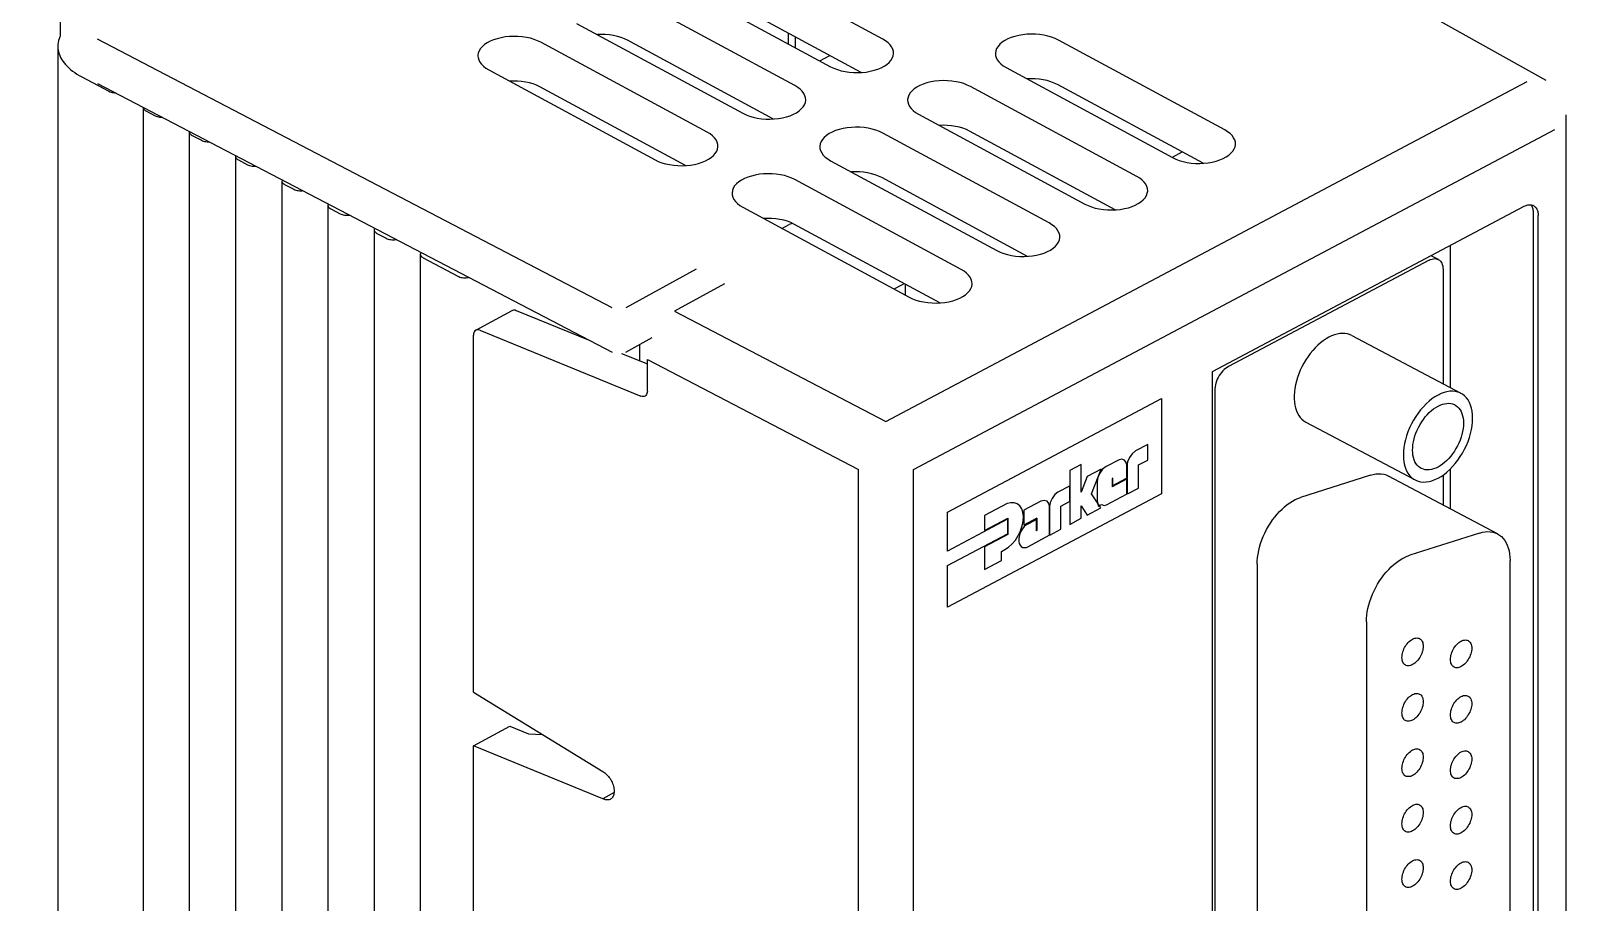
# Model space of a CAD drawing. Extents: x 0 to 31.6, y 0 to 20.4.
# Drawn here: x 26.889 to 31.588, y 11.074 to 13.741 of the extents above; entities that cross this region are included whole.
import ezdxf

# ---------------------------------------------------------------- set-up
doc = ezdxf.new("R2010")
doc.units = 0
doc.layers.get('0').update_dxf_attribs({"color": 1, "linetype": 'CONTINUOUS'})

msp = doc.modelspace()

# ---------------------------------------------------------------- linework, layer by layer
at = {"color": 7, "linetype": 'CONTINUOUS'}
for p, q in [((31.5271, 13.5885), (25.9299, 16.7196)), ((29.4965, 13.7153), (28.9874, 13.9905)), ((28.8279, 13.9059), (29.337, 13.6308)), ((26.9787, 13.8605), (26.9787, 13.7248)), ((29.2278, 13.573), (28.7187, 13.8481)), ((29.4306, 13.6132), (28.9844, 13.8543)), ((28.5592, 13.7635), (29.0683, 13.4884)), ((29.2072, 13.7338), (29.2072, 13.7009)), ((26.972, 13.6992), (26.9718, 13.6934)), ((26.9718, 13.6934), (26.9718, 5.0094)), ((28.6682, 12.8931), (27.0935, 13.7151)), ((28.9591, 13.4306), (28.45, 13.7057)), ((29.1618, 13.4708), (28.7157, 13.7119)), ((29.2285, 13.7224), (29.2285, 13.6895)), ((30.543, 13.4374), (30.0339, 13.7125)), ((29.3038, 13.6487), (29.3346, 13.665)), ((27.045, 13.5997), (27.1283, 13.5556)), ((28.2905, 13.6211), (28.7996, 13.346)), ((29.5062, 12.5449), (31.4692, 13.5852)), ((29.8744, 13.628), (30.3834, 13.3529)), ((27.0935, 13.5795), (28.6682, 12.7574)), ((28.8931, 13.3284), (28.447, 13.5695)), ((30.2743, 13.295), (29.7652, 13.5702)), ((30.477, 13.3352), (30.0309, 13.5763)), ((27.2327, 13.5069), (27.2327, 4.8228)), ((27.2415, 13.4956), (27.2698, 13.4806)), ((29.6057, 13.4856), (30.1147, 13.2105)), ((31.5885, 4.7319), (31.5885, 13.4838)), ((27.3741, 13.4319), (27.3741, 4.7479)), ((27.3829, 13.4207), (27.4112, 13.4057)), ((30.0056, 13.1527), (29.4965, 13.4278)), ((29.5903, 12.3986), (31.5533, 13.4389)), ((30.2083, 13.1929), (29.7622, 13.4339)), ((27.5158, 13.359), (27.5155, 13.357)), ((27.5155, 13.357), (27.5155, 4.673)), ((30.3828, 13.3541), (30.4128, 13.37)), ((27.5243, 13.3457), (27.5526, 13.3307)), ((29.337, 13.3432), (29.846, 13.0681)), ((27.657, 13.282), (27.657, 4.598)), ((27.6658, 13.2708), (27.694, 13.2558)), ((29.7369, 13.0103), (29.2278, 13.2854)), ((29.9396, 13.0505), (29.4935, 13.2916)), ((27.7984, 13.2071), (27.7984, 4.5231)), ((31.4858, 13.2068), (31.488, 13.2057)), ((27.8072, 13.1958), (27.8355, 13.1809)), ((29.0683, 13.2008), (29.5773, 12.9257)), ((30.5054, 12.6977), (31.46, 13.2036)), ((31.4882, 8.3929), (31.4882, 13.1827)), ((31.5024, 8.3854), (31.5024, 13.1752)), ((27.9398, 13.1321), (27.9398, 4.4481)), ((27.9486, 13.1209), (27.9769, 13.1059)), ((29.1879, 13.1362), (29.2101, 13.1479)), ((29.2131, 13.1493), (29.2101, 13.1479)), ((29.6709, 12.9081), (29.2248, 13.1492)), ((31.2337, 12.6486), (31.2337, 13.0837)), ((28.0812, 13.0572), (28.0812, 4.3732)), ((28.09, 13.046), (28.1961, 12.9898)), ((31.1688, 13.0388), (30.5549, 12.7135)), ((31.1969, 13.041), (31.175, 13.0526)), ((31.1771, 13.0514), (31.1771, 13.0537)), ((28.9259, 13.0115), (28.7106, 12.8933)), ((31.2112, 13.0104), (31.2112, 12.6605)), ((29.0123, 12.9665), (28.8594, 12.8826)), ((29.531, 12.9508), (29.5566, 12.9643)), ((29.5653, 12.9651), (29.5653, 12.9322)), ((28.2509, 12.8243), (28.3621, 12.8853)), ((28.3746, 12.8853), (28.5983, 12.7939)), ((28.8594, 12.8826), (29.5062, 12.5449)), ((28.2438, 11.7167), (28.2438, 12.8091)), ((28.2635, 12.8243), (28.7564, 12.6229)), ((28.7106, 12.7576), (28.7913, 12.8019)), ((30.932, 12.8084), (31.2661, 12.6314)), ((28.6974, 12.7534), (28.7761, 12.7213)), ((28.7521, 12.7804), (28.7521, 12.7311)), ((28.7761, 12.7351), (29.4221, 12.3978)), ((28.7761, 12.6382), (28.7761, 12.7351)), ((30.5054, 7.8062), (30.5054, 12.6977)), ((29.6945, 12.2681), (30.3498, 12.6153)), ((30.3498, 12.6153), (30.3498, 12.3241)), ((30.5124, 12.6402), (30.5124, 9.2002)), ((30.7916, 12.5433), (31.1256, 12.3663)), ((30.2705, 12.4552), (30.26, 12.4465)), ((30.3075, 12.4748), (30.2705, 12.4552)), ((30.3075, 12.4271), (30.3075, 12.4748)), ((30.104, 12.4138), (30.0686, 12.3951)), ((30.104, 12.3292), (30.104, 12.4138)), ((30.18, 12.4072), (30.1693, 12.3988)), ((30.2198, 12.4283), (30.18, 12.4072)), ((30.2282, 12.4295), (30.2198, 12.4283)), ((30.236, 12.4264), (30.2282, 12.4295)), ((30.2417, 12.4194), (30.236, 12.4264)), ((30.243, 12.4149), (30.2417, 12.4194)), ((30.243, 12.4149), (30.243, 12.3715)), ((30.246, 12.4217), (30.2456, 12.4188)), ((30.2456, 12.3238), (30.2456, 12.4188)), ((30.2517, 12.4347), (30.246, 12.4217)), ((30.26, 12.4465), (30.2517, 12.4347)), ((30.2792, 12.412), (30.3075, 12.4271)), ((30.2792, 12.3416), (30.2792, 12.412)), ((29.4221, 9.8706), (29.4221, 12.3978)), ((29.5903, 6.7853), (29.5903, 12.3986)), ((30.0686, 12.3951), (30.0686, 12.2301)), ((30.1223, 12.3766), (30.104, 12.3292)), ((30.1646, 12.399), (30.1223, 12.3766)), ((30.135, 12.3237), (30.1646, 12.399)), ((30.1549, 12.3734), (30.153, 12.361)), ((30.153, 12.361), (30.153, 12.3045)), ((30.1614, 12.3873), (30.1549, 12.3734)), ((30.1693, 12.3988), (30.1614, 12.3873)), ((30.2006, 12.372), (30.1984, 12.3708)), ((30.1984, 12.3708), (30.1984, 12.3452)), ((30.243, 12.3688), (30.1984, 12.3452)), ((30.2006, 12.349), (30.2006, 12.372)), ((30.2006, 12.349), (30.243, 12.3715)), ((30.243, 12.3688), (30.243, 12.3225)), ((30.9889, 12.3808), (30.7753, 12.3128)), ((31.3782, 12.2011), (31.0441, 12.3781)), ((31.2112, 12.3812), (31.2112, 12.2896)), ((31.2337, 12.2777), (31.2337, 12.4001)), ((30.3498, 12.3241), (29.6945, 11.9769)), ((30.0229, 12.3213), (30.015, 12.3098)), ((30.0321, 12.3288), (30.0229, 12.3213)), ((30.0678, 12.3477), (30.0321, 12.3288)), ((30.0678, 12.3477), (30.0678, 12.3)), ((30.1644, 12.2808), (30.135, 12.3237)), ((30.1816, 12.2899), (30.243, 12.3225)), ((30.2456, 12.3238), (30.2792, 12.3416)), ((29.6945, 12.1486), (29.6945, 12.2681)), ((29.8772, 12.2937), (29.808, 12.257)), ((29.9801, 12.3013), (29.9279, 12.2736)), ((29.9279, 12.2736), (29.9279, 12.2275)), ((29.991, 12.3034), (29.9801, 12.3013)), ((29.9993, 12.301), (29.991, 12.3034)), ((30.005, 12.2945), (29.9993, 12.301)), ((30.006, 12.2892), (30.005, 12.2945)), ((30.006, 12.2892), (30.006, 12.1968)), ((30.0089, 12.2971), (30.0075, 12.2887)), ((30.0075, 12.1976), (30.0075, 12.2887)), ((30.015, 12.3098), (30.0089, 12.2971)), ((30.0416, 12.2862), (30.0678, 12.3)), ((30.0416, 12.2157), (30.0416, 12.2862)), ((30.104, 12.2488), (30.104, 12.2869)), ((30.104, 12.2869), (30.1221, 12.2584)), ((30.1221, 12.2584), (30.1644, 12.2808)), ((30.153, 12.3045), (30.1553, 12.2855)), ((30.1553, 12.2855), (30.1659, 12.2911)), ((30.1659, 12.2911), (30.1746, 12.2879)), ((30.1746, 12.2879), (30.1816, 12.2899)), ((29.8782, 12.2459), (29.6945, 12.1486)), ((29.808, 12.257), (29.808, 12.2114)), ((29.808, 12.2114), (29.8797, 12.2494)), ((29.8782, 12.2459), (29.8782, 12.2014)), ((29.8797, 12.2494), (29.8797, 12.1998)), ((29.9682, 12.2489), (29.9279, 12.2275)), ((29.935, 12.2288), (29.9666, 12.2455)), ((29.9666, 12.2108), (29.9666, 12.2455)), ((29.9682, 12.2489), (29.9682, 12.2116)), ((30.0686, 12.2301), (30.104, 12.2488)), ((29.6945, 12.1041), (29.8782, 12.2014)), ((29.8797, 12.1998), (29.808, 12.1619)), ((29.9422, 12.163), (30.006, 12.1968)), ((29.9682, 12.2116), (29.9666, 12.2108)), ((30.0075, 12.1976), (30.0416, 12.2157)), ((31.3229, 12.2038), (31.1094, 12.1358)), ((29.808, 12.1619), (29.808, 12.0919)), ((29.8599, 12.1475), (29.87, 12.1529)), ((29.8599, 12.1194), (29.8599, 12.1475)), ((29.6945, 11.9769), (29.6945, 12.1041)), ((29.808, 12.0919), (29.8599, 12.1194)), ((30.6425, 12.1088), (30.6425, 9.8694)), ((31.4164, 9.9706), (31.4164, 12.1197)), ((30.9766, 11.9318), (30.9766, 9.6924)), ((28.2438, 11.7167), (28.6393, 11.4735)), ((28.2438, 11.5522), (28.3549, 11.6132)), ((28.3549, 11.6132), (28.4125, 11.5897)), ((28.4125, 11.5897), (28.4549, 11.5869)), ((28.2438, 10.4736), (28.2438, 11.5522)), ((28.6393, 11.3906), (28.2438, 11.5522)), ((28.6743, 11.4098), (28.6393, 11.3906))]:
    msp.add_line(p, q, dxfattribs=at)
for points in [[(26.9787, 13.7243), (26.9777, 13.7221), (26.9756, 13.7164)], [(28.45, 13.7057), (28.44, 13.7105), (28.4293, 13.7145), (28.418, 13.7179), (28.4057, 13.7205), (28.3929, 13.7224), (28.3799, 13.7235), (28.367, 13.7238), (28.3539, 13.7232), (28.3412, 13.7219), (28.3287, 13.7197), (28.3166, 13.7167), (28.3053, 13.7131), (28.2952, 13.7089), (28.286, 13.704), (28.278, 13.6986), (28.2711, 13.6926), (28.2654, 13.6862), (28.2612, 13.6795), (28.2586, 13.6727), (28.2575, 13.6658), (28.2574, 13.6635)], [(28.7157, 13.7119), (28.706, 13.7165), (28.6955, 13.7205), (28.6845, 13.7237), (28.6726, 13.7263), (28.66, 13.7282), (28.6474, 13.7292), (28.6347, 13.7295), (28.623, 13.729)], [(30.0339, 13.7125), (30.0239, 13.7173), (30.0132, 13.7214), (30.0018, 13.7247), (29.9896, 13.7273), (29.9767, 13.7293), (29.9638, 13.7304), (29.9508, 13.7306), (29.9378, 13.7301), (29.9251, 13.7288), (29.9126, 13.7266), (29.9005, 13.7236), (29.8892, 13.72), (29.8791, 13.7157), (29.8699, 13.7109), (29.8618, 13.7055), (29.855, 13.6995), (29.8493, 13.693), (29.8451, 13.6864), (29.8425, 13.6796), (29.8414, 13.6726), (29.8413, 13.6704)], [(26.9718, 13.6934), (26.972, 13.6876), (26.9728, 13.6819), (26.9739, 13.6761), (26.9756, 13.6704), (26.9777, 13.6647), (26.9803, 13.6591), (26.9834, 13.6536), (26.9869, 13.6481), (26.9908, 13.6427), (26.9952, 13.6374), (27.0001, 13.6322), (27.0053, 13.6272), (27.0109, 13.6222), (27.017, 13.6174), (27.0235, 13.6128), (27.0303, 13.6083), (27.0375, 13.6039), (27.045, 13.5997)], [(26.9756, 13.7164), (26.9739, 13.7107), (26.9728, 13.705), (26.972, 13.6992)], [(29.5295, 13.6716), (29.5291, 13.6777), (29.5272, 13.6846), (29.5237, 13.6915), (29.5189, 13.6981), (29.5128, 13.7042), (29.5053, 13.7099), (29.4965, 13.7153)], [(28.2574, 13.6635), (28.2578, 13.6588), (28.2598, 13.6519), (28.2632, 13.645), (28.268, 13.6384), (28.2741, 13.6323), (28.2816, 13.6265), (28.2905, 13.6211)], [(29.337, 13.6308), (29.347, 13.626), (29.3576, 13.622), (29.369, 13.6186), (29.3812, 13.616), (29.3941, 13.6141), (29.407, 13.613), (29.42, 13.6127), (29.433, 13.6133), (29.4457, 13.6146), (29.4582, 13.6168), (29.4704, 13.6198), (29.4816, 13.6234), (29.4917, 13.6276), (29.501, 13.6325), (29.509, 13.6379), (29.5158, 13.6439), (29.5215, 13.6503), (29.5257, 13.657), (29.5283, 13.6638), (29.5295, 13.6707), (29.5295, 13.6716)], [(29.8413, 13.6704), (29.8417, 13.6657), (29.8437, 13.6587), (29.8471, 13.6518), (29.8519, 13.6453), (29.858, 13.6392), (29.8655, 13.6334), (29.8744, 13.628)], [(28.447, 13.5695), (28.4373, 13.5741), (28.4268, 13.5781), (28.4158, 13.5813), (28.4039, 13.5839), (28.3913, 13.5858), (28.3787, 13.5869), (28.366, 13.5871), (28.3543, 13.5866)], [(29.7652, 13.5702), (29.7552, 13.5749), (29.7445, 13.579), (29.7331, 13.5823), (29.7209, 13.585), (29.708, 13.5869), (29.6951, 13.588), (29.6821, 13.5882), (29.6691, 13.5877), (29.6564, 13.5864), (29.6439, 13.5842), (29.6318, 13.5812), (29.6205, 13.5776), (29.6104, 13.5734), (29.6012, 13.5685), (29.5931, 13.5631), (29.5863, 13.5571), (29.5806, 13.5506), (29.5764, 13.544), (29.5738, 13.5372), (29.5727, 13.5302), (29.5726, 13.528)], [(30.0309, 13.5763), (30.0211, 13.581), (30.0107, 13.585), (29.9997, 13.5882), (29.9878, 13.5908), (29.9752, 13.5926), (29.9625, 13.5937), (29.9499, 13.594), (29.9382, 13.5935)], [(27.1283, 13.5556), (27.1314, 13.5542), (27.1347, 13.553), (27.1381, 13.5521), (27.1418, 13.5515), (27.1457, 13.5511), (27.1481, 13.551)], [(29.2608, 13.5292), (29.2604, 13.5353), (29.2585, 13.5422), (29.255, 13.5491), (29.2502, 13.5557), (29.2441, 13.5618), (29.2366, 13.5676), (29.2278, 13.573)], [(27.2327, 13.5069), (27.233, 13.5048), (27.2337, 13.5027), (27.235, 13.5008), (27.2367, 13.499), (27.2388, 13.4972), (27.2415, 13.4956)], [(29.0683, 13.4884), (29.0783, 13.4836), (29.0889, 13.4796), (29.1003, 13.4763), (29.1125, 13.4736), (29.1254, 13.4717), (29.1383, 13.4706), (29.1513, 13.4703), (29.1643, 13.4709), (29.177, 13.4722), (29.1895, 13.4744), (29.2017, 13.4774), (29.2129, 13.481), (29.223, 13.4852), (29.2323, 13.4901), (29.2403, 13.4955), (29.2471, 13.5015), (29.2528, 13.5079), (29.257, 13.5146), (29.2596, 13.5214), (29.2608, 13.5284), (29.2608, 13.5292)], [(29.5726, 13.528), (29.573, 13.5233), (29.575, 13.5163), (29.5784, 13.5094), (29.5832, 13.5029), (29.5893, 13.4968), (29.5968, 13.491), (29.6057, 13.4856)], [(27.2698, 13.4806), (27.2728, 13.4792), (27.2761, 13.4781), (27.2795, 13.4772), (27.2832, 13.4765), (27.2871, 13.4761), (27.291, 13.476), (27.2917, 13.476)], [(29.4965, 13.4278), (29.4865, 13.4325), (29.4758, 13.4366), (29.4644, 13.4399), (29.4522, 13.4426), (29.4393, 13.4445), (29.4264, 13.4456), (29.4134, 13.4459), (29.4004, 13.4453), (29.3877, 13.444), (29.3752, 13.4418), (29.3631, 13.4388), (29.3518, 13.4352), (29.3417, 13.431), (29.3325, 13.4261), (29.3244, 13.4207), (29.3176, 13.4147), (29.3119, 13.4082), (29.3077, 13.4016), (29.3051, 13.3948), (29.304, 13.3878), (29.3039, 13.3856)], [(29.7622, 13.4339), (29.7524, 13.4386), (29.742, 13.4426), (29.731, 13.4458), (29.7191, 13.4484), (29.7065, 13.4503), (29.6938, 13.4513), (29.6812, 13.4516), (29.6695, 13.4511)], [(27.3741, 13.4319), (27.3744, 13.4299), (27.3752, 13.4278), (27.3764, 13.4258), (27.3781, 13.424), (27.3803, 13.4223), (27.3829, 13.4207)], [(27.4112, 13.4057), (27.4143, 13.4043), (27.4175, 13.4031), (27.4209, 13.4022), (27.4246, 13.4016), (27.4285, 13.4012), (27.4324, 13.401), (27.4351, 13.4011)], [(28.9921, 13.3868), (28.9917, 13.3929), (28.9898, 13.3998), (28.9863, 13.4068), (28.9815, 13.4133), (28.9754, 13.4194), (28.9679, 13.4252), (28.9591, 13.4306)], [(30.576, 13.3937), (30.5756, 13.3998), (30.5736, 13.4067), (30.5702, 13.4136), (30.5654, 13.4202), (30.5593, 13.4263), (30.5518, 13.432), (30.543, 13.4374)], [(27.5155, 13.357), (27.5158, 13.3549), (27.5166, 13.3529), (27.5178, 13.3509), (27.5195, 13.3491), (27.5217, 13.3474), (27.5243, 13.3457)], [(28.7996, 13.346), (28.8096, 13.3413), (28.8202, 13.3372), (28.8316, 13.3339), (28.8438, 13.3312), (28.8567, 13.3293), (28.8696, 13.3282), (28.8826, 13.3279), (28.8956, 13.3285), (28.9083, 13.3298), (28.9208, 13.332), (28.933, 13.335), (28.9442, 13.3386), (28.9543, 13.3428), (28.9636, 13.3477), (28.9716, 13.3531), (28.9784, 13.3591), (28.9841, 13.3656), (28.9883, 13.3722), (28.9909, 13.379), (28.9921, 13.386), (28.9921, 13.3868)], [(29.3039, 13.3856), (29.3043, 13.3809), (29.3063, 13.374), (29.3097, 13.367), (29.3145, 13.3605), (29.3206, 13.3544), (29.3281, 13.3486), (29.337, 13.3432)], [(30.3834, 13.3529), (30.3935, 13.3481), (30.4041, 13.3441), (30.4155, 13.3407), (30.4277, 13.3381), (30.4406, 13.3362), (30.4535, 13.3351), (30.4665, 13.3348), (30.4795, 13.3354), (30.4922, 13.3367), (30.5047, 13.3389), (30.5169, 13.3418), (30.5281, 13.3455), (30.5382, 13.3497), (30.5474, 13.3546), (30.5555, 13.36), (30.5623, 13.3659), (30.568, 13.3724), (30.5722, 13.3791), (30.5748, 13.3859), (30.576, 13.3928), (30.576, 13.3937)], [(27.5526, 13.3307), (27.5557, 13.3293), (27.5589, 13.3282), (27.5624, 13.3273), (27.5661, 13.3266), (27.5699, 13.3262), (27.5738, 13.3261), (27.5777, 13.3262), (27.5785, 13.3263)], [(29.2278, 13.2854), (29.2178, 13.2902), (29.2071, 13.2942), (29.1957, 13.2975), (29.1835, 13.3002), (29.1706, 13.3021), (29.1577, 13.3032), (29.1447, 13.3035), (29.1317, 13.3029), (29.119, 13.3016), (29.1065, 13.2994), (29.0944, 13.2964), (29.0831, 13.2928), (29.073, 13.2886), (29.0638, 13.2837), (29.0557, 13.2783), (29.0489, 13.2723), (29.0432, 13.2659), (29.039, 13.2592), (29.0364, 13.2524), (29.0353, 13.2454), (29.0352, 13.2432)], [(29.4935, 13.2916), (29.4837, 13.2962), (29.4733, 13.3002), (29.4623, 13.3034), (29.4503, 13.306), (29.4378, 13.3079), (29.4251, 13.3089), (29.4125, 13.3092), (29.4008, 13.3087)], [(27.657, 13.282), (27.6572, 13.28), (27.658, 13.2779), (27.6592, 13.276), (27.6609, 13.2741), (27.6631, 13.2724), (27.6658, 13.2708)], [(27.694, 13.2558), (27.6971, 13.2544), (27.7003, 13.2533), (27.7038, 13.2524), (27.7075, 13.2517), (27.7114, 13.2513), (27.7152, 13.2511), (27.7191, 13.2513), (27.7217, 13.2516)], [(30.3073, 13.2513), (30.3069, 13.2574), (30.3049, 13.2643), (30.3015, 13.2712), (30.2967, 13.2778), (30.2906, 13.2839), (30.2831, 13.2896), (30.2743, 13.295)], [(27.7993, 13.211), (27.7987, 13.2091), (27.7984, 13.2071)], [(27.7984, 13.2071), (27.7987, 13.205), (27.7994, 13.203), (27.8007, 13.201), (27.8024, 13.1992), (27.8045, 13.1975), (27.8072, 13.1958)], [(29.0352, 13.2432), (29.0356, 13.2385), (29.0376, 13.2316), (29.041, 13.2247), (29.0458, 13.2181), (29.0519, 13.212), (29.0594, 13.2062), (29.0683, 13.2008)], [(30.1147, 13.2105), (30.1248, 13.2057), (30.1354, 13.2017), (30.1468, 13.1983), (30.159, 13.1957), (30.1719, 13.1938), (30.1848, 13.1927), (30.1978, 13.1924), (30.2108, 13.193), (30.2235, 13.1943), (30.236, 13.1965), (30.2482, 13.1994), (30.2594, 13.2031), (30.2695, 13.2073), (30.2787, 13.2122), (30.2868, 13.2176), (30.2936, 13.2235), (30.2993, 13.23), (30.3035, 13.2367), (30.3061, 13.2435), (30.3073, 13.2504), (30.3073, 13.2513)], [(31.46, 13.2036), (31.4627, 13.205), (31.4655, 13.2061), (31.4682, 13.207), (31.4709, 13.2077), (31.4736, 13.2081), (31.4762, 13.2083), (31.4787, 13.2083), (31.4812, 13.208), (31.4835, 13.2075), (31.4858, 13.2068)], [(31.4882, 13.1827), (31.4881, 13.186), (31.4879, 13.1892), (31.4874, 13.1922), (31.4868, 13.1951), (31.486, 13.1979), (31.485, 13.2005), (31.4839, 13.2029), (31.4825, 13.2051), (31.4811, 13.2072), (31.4803, 13.2081)], [(27.8355, 13.1809), (27.8385, 13.1795), (27.8418, 13.1783), (27.8452, 13.1774), (27.8489, 13.1768), (27.8528, 13.1763), (27.8567, 13.1762), (27.8606, 13.1763), (27.8644, 13.1768), (27.8648, 13.1768)], [(29.2046, 13.1578), (29.1936, 13.161), (29.1816, 13.1636), (29.1691, 13.1655), (29.1564, 13.1665), (29.1438, 13.1668), (29.1321, 13.1663)], [(31.488, 13.2057), (31.49, 13.2046), (31.4918, 13.2032), (31.4936, 13.2015), (31.4952, 13.1997), (31.4967, 13.1976), (31.498, 13.1954), (31.4991, 13.193), (31.5001, 13.1904), (31.5009, 13.1876), (31.5016, 13.1847), (31.502, 13.1817), (31.5023, 13.1785), (31.5024, 13.1752)], [(27.9413, 13.1369), (27.9408, 13.1363), (27.9401, 13.1342), (27.9398, 13.1321)], [(27.9398, 13.1321), (27.9401, 13.1301), (27.9408, 13.128), (27.9421, 13.1261), (27.9438, 13.1242), (27.946, 13.1225), (27.9486, 13.1209)], [(29.2248, 13.1492), (29.215, 13.1538), (29.2046, 13.1578)], [(29.2202, 13.1514), (29.2198, 13.1513), (29.2163, 13.1504), (29.2131, 13.1493)], [(30.0386, 13.1089), (30.0382, 13.115), (30.0362, 13.1219), (30.0328, 13.1288), (30.028, 13.1354), (30.0219, 13.1415), (30.0144, 13.1473), (30.0056, 13.1527)], [(27.9769, 13.1059), (27.9799, 13.1045), (27.9832, 13.1034), (27.9866, 13.1025), (27.9903, 13.1018), (27.9942, 13.1014), (27.9981, 13.1013), (28.002, 13.1014), (28.0059, 13.1018), (28.0078, 13.1022)], [(29.846, 13.0681), (29.8561, 13.0633), (29.8667, 13.0593), (29.8781, 13.0559), (29.8903, 13.0533), (29.9032, 13.0514), (29.9161, 13.0503), (29.9291, 13.05), (29.9421, 13.0506), (29.9548, 13.0519), (29.9673, 13.0541), (29.9795, 13.0571), (29.9907, 13.0607), (30.0008, 13.0649), (30.01, 13.0698), (30.0181, 13.0752), (30.0249, 13.0812), (30.0306, 13.0876), (30.0348, 13.0943), (30.0374, 13.1011), (30.0386, 13.108), (30.0386, 13.1089)], [(28.0832, 13.0628), (28.0823, 13.0613), (28.0815, 13.0593), (28.0812, 13.0572)], [(28.0812, 13.0572), (28.0815, 13.0551), (28.0823, 13.0531), (28.0835, 13.0511), (28.0852, 13.0493), (28.0874, 13.0476), (28.09, 13.046)], [(31.1688, 13.0388), (31.1733, 13.0409), (31.1776, 13.0424), (31.1819, 13.0433), (31.186, 13.0436), (31.19, 13.0432), (31.1937, 13.0423), (31.1968, 13.041)], [(31.1968, 13.041), (31.2003, 13.0387), (31.2031, 13.0361), (31.2055, 13.0329), (31.2075, 13.0292), (31.2091, 13.0251), (31.2102, 13.0206), (31.2109, 13.0157), (31.2112, 13.0104)], [(28.1961, 12.9898), (28.1991, 12.9884), (28.2024, 12.9872), (28.2058, 12.9863), (28.2095, 12.9856), (28.2134, 12.9852), (28.2173, 12.9851), (28.2212, 12.9852), (28.2251, 12.9856), (28.2288, 12.9863), (28.2294, 12.9865)], [(29.7699, 12.9665), (29.7695, 12.9726), (29.7675, 12.9795), (29.7641, 12.9864), (29.7593, 12.993), (29.7532, 12.9991), (29.7457, 13.0049), (29.7369, 13.0103)], [(29.5566, 12.9643), (29.5592, 12.9659), (29.5611, 12.9674)], [(29.5773, 12.9257), (29.5874, 12.921), (29.598, 12.9169), (29.6094, 12.9136), (29.6216, 12.9109), (29.6345, 12.909), (29.6474, 12.9079), (29.6604, 12.9076), (29.6734, 12.9082), (29.6861, 12.9095), (29.6986, 12.9117), (29.7108, 12.9147), (29.722, 12.9183), (29.7321, 12.9225), (29.7413, 12.9274), (29.7494, 12.9328), (29.7562, 12.9388), (29.7619, 12.9452), (29.7661, 12.9519), (29.7687, 12.9587), (29.7699, 12.9657), (29.7699, 12.9665)], [(28.3621, 12.8853), (28.3646, 12.8863), (28.3676, 12.8867), (28.371, 12.8864), (28.3746, 12.8853)], [(28.251, 12.8243), (28.2483, 12.8223), (28.2463, 12.8198), (28.245, 12.8168), (28.2441, 12.8132), (28.2438, 12.8091)], [(28.2635, 12.8243), (28.2598, 12.8254), (28.2565, 12.8257), (28.2535, 12.8254), (28.251, 12.8243)], [(30.8618, 12.8031), (30.8532, 12.7981), (30.8447, 12.7923), (30.8364, 12.7859), (30.8282, 12.7787), (30.8202, 12.7708), (30.8125, 12.7624), (30.8051, 12.7533), (30.7981, 12.7438), (30.7915, 12.7338), (30.7853, 12.7235), (30.7796, 12.7127), (30.7745, 12.7019), (30.77, 12.6908), (30.766, 12.6796), (30.7626, 12.6684), (30.7599, 12.6573), (30.7579, 12.6462), (30.7565, 12.6354), (30.7558, 12.6248), (30.7558, 12.6146), (30.7565, 12.6047), (30.7579, 12.5954), (30.7599, 12.5865), (30.7626, 12.5782), (30.766, 12.5706), (30.77, 12.5636), (30.7745, 12.5573), (30.7796, 12.5519), (30.7853, 12.5472), (30.7916, 12.5433)], [(30.932, 12.8084), (30.9255, 12.8113), (30.9185, 12.8134), (30.9111, 12.8146), (30.9034, 12.8149), (30.8954, 12.8143), (30.8872, 12.8128), (30.8789, 12.8104), (30.8704, 12.8072), (30.8618, 12.8031)], [(30.5549, 12.7135), (30.5503, 12.7108), (30.546, 12.7077), (30.5417, 12.7041), (30.5376, 12.7), (30.5336, 12.6954), (30.5299, 12.6906), (30.5265, 12.6854), (30.5233, 12.68), (30.5205, 12.6744), (30.5181, 12.6686), (30.5161, 12.6628), (30.5145, 12.657), (30.5134, 12.6513), (30.5127, 12.6457), (30.5124, 12.6402)], [(28.7689, 12.623), (28.7664, 12.6219), (28.7633, 12.6215), (28.76, 12.6219), (28.7564, 12.6229)], [(28.7761, 12.6382), (28.7757, 12.634), (28.7749, 12.6304), (28.7735, 12.6274), (28.7716, 12.625), (28.7689, 12.623)], [(31.1959, 12.626), (31.1865, 12.6206), (31.1774, 12.6143), (31.1684, 12.6072), (31.1596, 12.5991), (31.151, 12.5903), (31.1428, 12.5809), (31.1351, 12.5708), (31.1277, 12.5601), (31.1209, 12.549), (31.1146, 12.5376), (31.109, 12.5257), (31.104, 12.5138), (31.0998, 12.5017), (31.0962, 12.4895), (31.0934, 12.4775), (31.0914, 12.4656), (31.0902, 12.4539), (31.0898, 12.4426), (31.0902, 12.4318), (31.0914, 12.4214), (31.0934, 12.4116), (31.0962, 12.4025), (31.0998, 12.3941), (31.104, 12.3865), (31.109, 12.3798), (31.1146, 12.374), (31.1209, 12.3691), (31.1256, 12.3663)], [(31.2661, 12.6313), (31.2641, 12.6324), (31.2567, 12.6353), (31.2489, 12.6371), (31.2407, 12.6379), (31.2321, 12.6376), (31.2233, 12.6362), (31.2144, 12.6339), (31.2052, 12.6305), (31.1959, 12.626)], [(31.1959, 12.3716), (31.2052, 12.3771), (31.2144, 12.3834), (31.2233, 12.3905), (31.2321, 12.3985), (31.2407, 12.4073), (31.2489, 12.4168), (31.2567, 12.4268), (31.2641, 12.4375), (31.2709, 12.4486), (31.2771, 12.4601), (31.2828, 12.4719), (31.2877, 12.4839), (31.292, 12.496), (31.2955, 12.5082), (31.2983, 12.5202), (31.3003, 12.5321), (31.3015, 12.5438), (31.3019, 12.555), (31.3015, 12.5659), (31.3003, 12.5763), (31.2983, 12.586), (31.2955, 12.5951), (31.292, 12.6035), (31.2877, 12.6111), (31.2828, 12.6178), (31.2771, 12.6237), (31.2709, 12.6285), (31.2661, 12.6313)], [(31.1959, 12.5921), (31.2027, 12.5954), (31.2094, 12.5979), (31.216, 12.5996), (31.2225, 12.6006), (31.2288, 12.6008), (31.2348, 12.6002), (31.2405, 12.5989), (31.2459, 12.5968), (31.2474, 12.596)], [(31.2474, 12.596), (31.2509, 12.5939), (31.2554, 12.5904), (31.2596, 12.5861), (31.2632, 12.5812), (31.2664, 12.5756), (31.269, 12.5694), (31.271, 12.5628), (31.2725, 12.5556), (31.2734, 12.548), (31.2737, 12.54), (31.2734, 12.5318), (31.2725, 12.5232), (31.271, 12.5145), (31.269, 12.5057), (31.2664, 12.4967), (31.2632, 12.4879), (31.2596, 12.4791), (31.2554, 12.4704), (31.2509, 12.462), (31.2459, 12.4539), (31.2405, 12.446), (31.2348, 12.4386), (31.2288, 12.4317), (31.2225, 12.4253), (31.216, 12.4194), (31.2094, 12.4142), (31.2027, 12.4096), (31.1959, 12.4055)], [(31.1444, 12.4016), (31.1409, 12.4037), (31.1363, 12.4073), (31.1322, 12.4116), (31.1285, 12.4165), (31.1254, 12.422), (31.1228, 12.4282), (31.1207, 12.4349), (31.1193, 12.442), (31.1184, 12.4497), (31.1181, 12.4576), (31.1184, 12.4659), (31.1193, 12.4745), (31.1207, 12.4832), (31.1228, 12.492), (31.1254, 12.5009), (31.1285, 12.5098), (31.1322, 12.5185), (31.1363, 12.5272), (31.1409, 12.5356), (31.1459, 12.5438), (31.1513, 12.5516), (31.157, 12.559), (31.163, 12.5659), (31.1693, 12.5724), (31.1757, 12.5783), (31.1823, 12.5835), (31.189, 12.5881), (31.1959, 12.5921)], [(30.9889, 12.3808), (30.9975, 12.3831), (31.0059, 12.3846), (31.014, 12.3851), (31.0219, 12.3848), (31.0296, 12.3835), (31.0368, 12.3814), (31.0441, 12.3781)], [(31.1256, 12.3663), (31.1277, 12.3653), (31.1351, 12.3624), (31.1428, 12.3606), (31.151, 12.3598), (31.1596, 12.3601), (31.1684, 12.3614), (31.1774, 12.3638), (31.1865, 12.3672), (31.1959, 12.3716)], [(31.1959, 12.4055), (31.189, 12.4023), (31.1823, 12.3998), (31.1757, 12.3981), (31.1693, 12.3971), (31.163, 12.3969), (31.157, 12.3974), (31.1513, 12.3988), (31.1459, 12.4009), (31.1444, 12.4016)], [(29.87, 12.1532), (29.8813, 12.1605), (29.8924, 12.1705), (29.9023, 12.1823), (29.9112, 12.196), (29.9182, 12.2104), (29.9234, 12.2255), (29.9265, 12.2405), (29.9272, 12.2545), (29.9256, 12.2674), (29.9219, 12.2783), (29.916, 12.287), (29.9082, 12.2932), (29.899, 12.2963), (29.8885, 12.2965), (29.8772, 12.2937)], [(30.6425, 12.1088), (30.6428, 12.1189), (30.6437, 12.1292), (30.6452, 12.1396), (30.6473, 12.1502), (30.6499, 12.161), (30.6531, 12.1718), (30.6569, 12.1825), (30.6612, 12.1933), (30.6659, 12.2038), (30.6712, 12.2142), (30.6769, 12.2243), (30.683, 12.2342), (30.6894, 12.2437), (30.6963, 12.2528), (30.7034, 12.2614), (30.7109, 12.2696), (30.7185, 12.2773), (30.7264, 12.2843), (30.7344, 12.2908), (30.7426, 12.2966), (30.7507, 12.3017), (30.7589, 12.3061), (30.7671, 12.3098), (30.7753, 12.3128)], [(29.935, 12.2288), (29.9293, 12.2233), (29.9241, 12.2167), (29.9197, 12.2094), (29.9162, 12.2014), (29.9138, 12.1934), (29.9126, 12.1856), (29.9127, 12.1782), (29.9141, 12.1718), (29.9166, 12.1665), (29.9203, 12.1625), (29.9248, 12.16), (29.9301, 12.1592), (29.936, 12.16), (29.9422, 12.1625)], [(31.3229, 12.2038), (31.3316, 12.2061), (31.34, 12.2075), (31.3481, 12.2081), (31.356, 12.2077), (31.3636, 12.2065), (31.3708, 12.2044), (31.3782, 12.2011)], [(31.3782, 12.2011), (31.3841, 12.1975), (31.39, 12.1929), (31.3953, 12.1874), (31.4002, 12.1812), (31.4044, 12.1742), (31.408, 12.1666), (31.411, 12.1582), (31.4134, 12.1494), (31.415, 12.14), (31.4161, 12.1301), (31.4164, 12.1197)], [(30.9766, 11.9318), (30.9769, 11.9419), (30.9778, 11.9522), (30.9793, 11.9626), (30.9814, 11.9732), (30.984, 11.984), (30.9872, 11.9947), (30.9909, 12.0055), (30.9952, 12.0162), (31, 12.0268), (31.0052, 12.0371), (31.0109, 12.0473), (31.017, 12.0571), (31.0235, 12.0666), (31.0304, 12.0758), (31.0375, 12.0844), (31.0449, 12.0926), (31.0526, 12.1002), (31.0605, 12.1073), (31.0685, 12.1137), (31.0766, 12.1196), (31.0848, 12.1247), (31.093, 12.1291), (31.1012, 12.1328), (31.1094, 12.1358)], [(31.0965, 11.7994), (31.0938, 11.8012), (31.0917, 11.8032), (31.0899, 11.8056), (31.0883, 11.8085), (31.0871, 11.8116), (31.0862, 11.8151), (31.0857, 11.8189), (31.0855, 11.8228), (31.0857, 11.827), (31.0862, 11.8313), (31.0871, 11.8357), (31.0883, 11.8402), (31.0899, 11.8447), (31.0917, 11.849), (31.0938, 11.8533), (31.0963, 11.8575), (31.0989, 11.8615), (31.1018, 11.8652), (31.1048, 11.8687), (31.108, 11.8718), (31.1112, 11.8746), (31.1146, 11.877), (31.118, 11.8791)], [(31.118, 11.8791), (31.1215, 11.8807), (31.1248, 11.8818), (31.1281, 11.8825), (31.1312, 11.8827), (31.1343, 11.8825), (31.1371, 11.8818), (31.1395, 11.8807)], [(31.1395, 11.8807), (31.1422, 11.879), (31.1443, 11.8769), (31.1462, 11.8745), (31.1477, 11.8717), (31.149, 11.8685), (31.1498, 11.865), (31.1504, 11.8613), (31.1506, 11.8573), (31.1504, 11.8531), (31.1498, 11.8488), (31.149, 11.8444), (31.1477, 11.84), (31.1462, 11.8355), (31.1443, 11.8311), (31.1422, 11.8268), (31.1398, 11.8226), (31.1371, 11.8186), (31.1343, 11.8149), (31.1312, 11.8114), (31.1281, 11.8083), (31.1248, 11.8055), (31.1215, 11.8031), (31.118, 11.801)], [(31.245, 11.7933), (31.2423, 11.795), (31.2402, 11.7971), (31.2384, 11.7995), (31.2368, 11.8023), (31.2356, 11.8055), (31.2347, 11.809), (31.2342, 11.8127), (31.234, 11.8167), (31.2342, 11.8209), (31.2347, 11.8252), (31.2356, 11.8296), (31.2368, 11.834), (31.2384, 11.8385), (31.2402, 11.8429), (31.2423, 11.8472), (31.2448, 11.8514), (31.2474, 11.8554), (31.2502, 11.8591), (31.2533, 11.8626), (31.2565, 11.8657), (31.2597, 11.8685), (31.2631, 11.8709), (31.2665, 11.873)], [(31.2665, 11.873), (31.27, 11.8746), (31.2733, 11.8757), (31.2766, 11.8764), (31.2797, 11.8766), (31.2828, 11.8763), (31.2856, 11.8756), (31.288, 11.8746)], [(31.288, 11.8746), (31.2907, 11.8728), (31.2928, 11.8708), (31.2947, 11.8684), (31.2962, 11.8655), (31.2975, 11.8624), (31.2983, 11.8589), (31.2989, 11.8551), (31.299, 11.8512), (31.2989, 11.847), (31.2983, 11.8427), (31.2975, 11.8383), (31.2962, 11.8338), (31.2947, 11.8293), (31.2928, 11.825), (31.2907, 11.8207), (31.2883, 11.8165), (31.2856, 11.8125), (31.2828, 11.8088), (31.2797, 11.8053), (31.2766, 11.8022), (31.2733, 11.7994), (31.27, 11.797), (31.2665, 11.7949)], [(31.118, 11.801), (31.1146, 11.7994), (31.1112, 11.7983), (31.108, 11.7976), (31.1048, 11.7974), (31.1018, 11.7977), (31.0989, 11.7984), (31.0965, 11.7994)], [(31.2665, 11.7949), (31.2631, 11.7933), (31.2597, 11.7922), (31.2565, 11.7915), (31.2533, 11.7913), (31.2502, 11.7916), (31.2474, 11.7923), (31.245, 11.7933)], [(31.0965, 11.6298), (31.0938, 11.6316), (31.0917, 11.6336), (31.0899, 11.636), (31.0883, 11.6389), (31.0871, 11.642), (31.0862, 11.6455), (31.0857, 11.6492), (31.0855, 11.6532), (31.0857, 11.6574), (31.0862, 11.6617), (31.0871, 11.6661), (31.0883, 11.6706), (31.0899, 11.675), (31.0917, 11.6794), (31.0938, 11.6837), (31.0963, 11.6879), (31.0989, 11.6919), (31.1018, 11.6956), (31.1048, 11.6991), (31.108, 11.7022), (31.1112, 11.705), (31.1146, 11.7074), (31.118, 11.7095)], [(31.118, 11.7095), (31.1215, 11.7111), (31.1248, 11.7122), (31.1281, 11.7129), (31.1312, 11.7131), (31.1343, 11.7128), (31.1371, 11.7121), (31.1395, 11.7111)], [(31.1395, 11.7111), (31.1422, 11.7093), (31.1443, 11.7073), (31.1462, 11.7049), (31.1477, 11.702), (31.149, 11.6989), (31.1498, 11.6954), (31.1504, 11.6917), (31.1506, 11.6877), (31.1504, 11.6835), (31.1498, 11.6792), (31.149, 11.6748), (31.1477, 11.6703), (31.1462, 11.6659), (31.1443, 11.6615), (31.1422, 11.6572), (31.1398, 11.653), (31.1371, 11.649), (31.1343, 11.6453), (31.1312, 11.6418), (31.1281, 11.6387), (31.1248, 11.6359), (31.1215, 11.6335), (31.118, 11.6314)], [(31.245, 11.6237), (31.2423, 11.6254), (31.2402, 11.6275), (31.2384, 11.6299), (31.2368, 11.6327), (31.2356, 11.6359), (31.2347, 11.6394), (31.2342, 11.6431), (31.234, 11.6471), (31.2342, 11.6513), (31.2347, 11.6556), (31.2356, 11.66), (31.2368, 11.6644), (31.2384, 11.6689), (31.2402, 11.6733), (31.2423, 11.6776), (31.2448, 11.6818), (31.2474, 11.6858), (31.2502, 11.6895), (31.2533, 11.693), (31.2565, 11.6961), (31.2597, 11.6989), (31.2631, 11.7013), (31.2665, 11.7033)], [(31.2665, 11.7033), (31.27, 11.7049), (31.2733, 11.7061), (31.2766, 11.7068), (31.2797, 11.707), (31.2828, 11.7067), (31.2856, 11.706), (31.288, 11.705)], [(31.288, 11.705), (31.2907, 11.7032), (31.2928, 11.7012), (31.2947, 11.6988), (31.2962, 11.6959), (31.2975, 11.6928), (31.2983, 11.6893), (31.2989, 11.6855), (31.299, 11.6816), (31.2989, 11.6774), (31.2983, 11.6731), (31.2975, 11.6687), (31.2962, 11.6642), (31.2947, 11.6597), (31.2928, 11.6553), (31.2907, 11.6511), (31.2883, 11.6469), (31.2856, 11.6429), (31.2828, 11.6392), (31.2797, 11.6357), (31.2766, 11.6326), (31.2733, 11.6298), (31.27, 11.6274), (31.2665, 11.6253)], [(31.118, 11.6314), (31.1146, 11.6298), (31.1112, 11.6287), (31.108, 11.628), (31.1048, 11.6278), (31.1018, 11.6281), (31.0989, 11.6288), (31.0965, 11.6298)], [(31.2665, 11.6253), (31.2631, 11.6237), (31.2597, 11.6226), (31.2565, 11.6219), (31.2533, 11.6217), (31.2502, 11.6219), (31.2474, 11.6226), (31.245, 11.6237)], [(31.0965, 11.4602), (31.0938, 11.4619), (31.0917, 11.464), (31.0899, 11.4664), (31.0883, 11.4692), (31.0871, 11.4724), (31.0862, 11.4759), (31.0857, 11.4796), (31.0855, 11.4836), (31.0857, 11.4878), (31.0862, 11.4921), (31.0871, 11.4965), (31.0883, 11.5009), (31.0899, 11.5054), (31.0917, 11.5098), (31.0938, 11.5141), (31.0963, 11.5183), (31.0989, 11.5223), (31.1018, 11.526), (31.1048, 11.5295), (31.108, 11.5326), (31.1112, 11.5354), (31.1146, 11.5378), (31.118, 11.5399)], [(31.118, 11.5399), (31.1215, 11.5415), (31.1248, 11.5426), (31.1281, 11.5433), (31.1312, 11.5435), (31.1343, 11.5432), (31.1371, 11.5425), (31.1395, 11.5415)], [(31.1395, 11.5415), (31.1422, 11.5397), (31.1443, 11.5377), (31.1462, 11.5353), (31.1477, 11.5324), (31.149, 11.5293), (31.1498, 11.5258), (31.1504, 11.522), (31.1506, 11.5181), (31.1504, 11.5139), (31.1498, 11.5096), (31.149, 11.5052), (31.1477, 11.5007), (31.1462, 11.4962), (31.1443, 11.4919), (31.1422, 11.4876), (31.1398, 11.4834), (31.1371, 11.4794), (31.1343, 11.4757), (31.1312, 11.4722), (31.1281, 11.4691), (31.1248, 11.4663), (31.1215, 11.4639), (31.118, 11.4618)], [(31.245, 11.4541), (31.2423, 11.4558), (31.2402, 11.4578), (31.2384, 11.4603), (31.2368, 11.4631), (31.2356, 11.4663), (31.2347, 11.4697), (31.2342, 11.4735), (31.234, 11.4775), (31.2342, 11.4816), (31.2347, 11.486), (31.2356, 11.4904), (31.2368, 11.4948), (31.2384, 11.4993), (31.2402, 11.5037), (31.2423, 11.508), (31.2448, 11.5122), (31.2474, 11.5162), (31.2502, 11.5199), (31.2533, 11.5234), (31.2565, 11.5265), (31.2597, 11.5293), (31.2631, 11.5317), (31.2665, 11.5337)], [(31.2665, 11.5337), (31.27, 11.5353), (31.2733, 11.5365), (31.2766, 11.5372), (31.2797, 11.5374), (31.2828, 11.5371), (31.2856, 11.5364), (31.288, 11.5354)], [(31.288, 11.5354), (31.2907, 11.5336), (31.2928, 11.5316), (31.2947, 11.5292), (31.2962, 11.5263), (31.2975, 11.5232), (31.2983, 11.5197), (31.2989, 11.5159), (31.299, 11.512), (31.2989, 11.5078), (31.2983, 11.5035), (31.2975, 11.4991), (31.2962, 11.4946), (31.2947, 11.4901), (31.2928, 11.4857), (31.2907, 11.4814), (31.2883, 11.4773), (31.2856, 11.4733), (31.2828, 11.4696), (31.2797, 11.4661), (31.2766, 11.4629), (31.2733, 11.4602), (31.27, 11.4578), (31.2665, 11.4557)], [(28.6393, 11.4735), (28.6424, 11.4717), (28.6455, 11.4697), (28.6484, 11.4674), (28.6513, 11.4648), (28.6542, 11.462), (28.6569, 11.4589), (28.6595, 11.4557), (28.6619, 11.4522), (28.6642, 11.4486), (28.6663, 11.4449), (28.6681, 11.4411), (28.6698, 11.4372), (28.6712, 11.4333), (28.6724, 11.4293), (28.6733, 11.4254), (28.6739, 11.4215), (28.6743, 11.4177), (28.6745, 11.4141), (28.6743, 11.4105), (28.6739, 11.4071), (28.6733, 11.4039), (28.6724, 11.401)], [(31.118, 11.4618), (31.1146, 11.4602), (31.1112, 11.4591), (31.108, 11.4584), (31.1048, 11.4582), (31.1018, 11.4584), (31.0989, 11.4591), (31.0965, 11.4602)], [(31.2665, 11.4557), (31.2631, 11.4541), (31.2597, 11.453), (31.2565, 11.4523), (31.2533, 11.4521), (31.2502, 11.4523), (31.2474, 11.453), (31.245, 11.4541)], [(28.6628, 11.3892), (28.6619, 11.3887), (28.6595, 11.3878), (28.6569, 11.3872), (28.6542, 11.3869), (28.6513, 11.3869), (28.6484, 11.3874), (28.6455, 11.3881), (28.6424, 11.3892), (28.6393, 11.3906)], [(28.6724, 11.401), (28.6712, 11.3982), (28.6698, 11.3957), (28.6681, 11.3935), (28.6663, 11.3916), (28.6642, 11.39), (28.6628, 11.3892)], [(31.118, 11.3702), (31.1215, 11.3718), (31.1248, 11.373), (31.1281, 11.3737), (31.1312, 11.3739), (31.1343, 11.3736), (31.1371, 11.3729), (31.1395, 11.3719)], [(31.0965, 11.2906), (31.0938, 11.2923), (31.0917, 11.2944), (31.0899, 11.2968), (31.0883, 11.2996), (31.0871, 11.3028), (31.0862, 11.3063), (31.0857, 11.31), (31.0855, 11.314), (31.0857, 11.3182), (31.0862, 11.3225), (31.0871, 11.3269), (31.0883, 11.3313), (31.0899, 11.3358), (31.0917, 11.3402), (31.0938, 11.3445), (31.0963, 11.3487), (31.0989, 11.3527), (31.1018, 11.3564), (31.1048, 11.3599), (31.108, 11.363), (31.1112, 11.3658), (31.1146, 11.3682), (31.118, 11.3702)], [(31.1395, 11.3719), (31.1422, 11.3701), (31.1443, 11.3681), (31.1462, 11.3657), (31.1477, 11.3628), (31.149, 11.3597), (31.1498, 11.3562), (31.1504, 11.3524), (31.1506, 11.3485), (31.1504, 11.3443), (31.1498, 11.34), (31.149, 11.3356), (31.1477, 11.3311), (31.1462, 11.3266), (31.1443, 11.3222), (31.1422, 11.318), (31.1398, 11.3138), (31.1371, 11.3098), (31.1343, 11.3061), (31.1312, 11.3026), (31.1281, 11.2995), (31.1248, 11.2967), (31.1215, 11.2943), (31.118, 11.2922)], [(31.245, 11.2845), (31.2423, 11.2862), (31.2402, 11.2882), (31.2384, 11.2907), (31.2368, 11.2935), (31.2356, 11.2967), (31.2347, 11.3001), (31.2342, 11.3039), (31.234, 11.3079), (31.2342, 11.312), (31.2347, 11.3164), (31.2356, 11.3208), (31.2368, 11.3252), (31.2384, 11.3297), (31.2402, 11.3341), (31.2423, 11.3384), (31.2448, 11.3426), (31.2474, 11.3465), (31.2502, 11.3503), (31.2533, 11.3537), (31.2565, 11.3569), (31.2597, 11.3596), (31.2631, 11.3621), (31.2665, 11.3641)], [(31.2665, 11.3641), (31.27, 11.3657), (31.2733, 11.3669), (31.2766, 11.3675), (31.2797, 11.3678), (31.2828, 11.3675), (31.2856, 11.3668), (31.288, 11.3658)], [(31.288, 11.3658), (31.2907, 11.364), (31.2928, 11.362), (31.2947, 11.3596), (31.2962, 11.3567), (31.2975, 11.3536), (31.2983, 11.3501), (31.2989, 11.3463), (31.299, 11.3424), (31.2989, 11.3382), (31.2983, 11.3338), (31.2975, 11.3295), (31.2962, 11.325), (31.2947, 11.3205), (31.2928, 11.3161), (31.2907, 11.3118), (31.2883, 11.3076), (31.2856, 11.3037), (31.2828, 11.3), (31.2797, 11.2965), (31.2766, 11.2933), (31.2733, 11.2906), (31.27, 11.2882), (31.2665, 11.2861)], [(31.118, 11.2922), (31.1146, 11.2906), (31.1112, 11.2895), (31.108, 11.2888), (31.1048, 11.2886), (31.1018, 11.2888), (31.0989, 11.2895), (31.0965, 11.2906)], [(31.2665, 11.2861), (31.2631, 11.2845), (31.2597, 11.2834), (31.2565, 11.2827), (31.2533, 11.2825), (31.2502, 11.2827), (31.2474, 11.2834), (31.245, 11.2845)], [(31.0965, 11.121), (31.0938, 11.1227), (31.0917, 11.1247), (31.0899, 11.1272), (31.0883, 11.13), (31.0871, 11.1332), (31.0862, 11.1366), (31.0857, 11.1404), (31.0855, 11.1444), (31.0857, 11.1485), (31.0862, 11.1529), (31.0871, 11.1573), (31.0883, 11.1617), (31.0899, 11.1662), (31.0917, 11.1706), (31.0938, 11.1749), (31.0963, 11.1791), (31.0989, 11.183), (31.1018, 11.1868), (31.1048, 11.1903), (31.108, 11.1934), (31.1112, 11.1962), (31.1146, 11.1986), (31.118, 11.2006)], [(31.118, 11.2006), (31.1215, 11.2022), (31.1248, 11.2034), (31.1281, 11.204), (31.1312, 11.2043), (31.1343, 11.204), (31.1371, 11.2033), (31.1395, 11.2023)], [(31.1395, 11.2023), (31.1422, 11.2005), (31.1443, 11.1985), (31.1462, 11.1961), (31.1477, 11.1932), (31.149, 11.1901), (31.1498, 11.1866), (31.1504, 11.1828), (31.1506, 11.1789), (31.1504, 11.1747), (31.1498, 11.1704), (31.149, 11.166), (31.1477, 11.1615), (31.1462, 11.157), (31.1443, 11.1526), (31.1422, 11.1483), (31.1398, 11.1442), (31.1371, 11.1402), (31.1343, 11.1365), (31.1312, 11.133), (31.1281, 11.1298), (31.1248, 11.1271), (31.1215, 11.1247), (31.118, 11.1226)], [(31.245, 11.1149), (31.2423, 11.1166), (31.2402, 11.1186), (31.2384, 11.1211), (31.2368, 11.1239), (31.2356, 11.1271), (31.2347, 11.1305), (31.2342, 11.1343), (31.234, 11.1383), (31.2342, 11.1424), (31.2347, 11.1468), (31.2356, 11.1512), (31.2368, 11.1556), (31.2384, 11.1601), (31.2402, 11.1645), (31.2423, 11.1688), (31.2448, 11.173), (31.2474, 11.1769), (31.2502, 11.1807), (31.2533, 11.1841), (31.2565, 11.1873), (31.2597, 11.19), (31.2631, 11.1924), (31.2665, 11.1945)], [(31.2665, 11.1945), (31.27, 11.1961), (31.2733, 11.1973), (31.2766, 11.1979), (31.2797, 11.1981), (31.2828, 11.1979), (31.2856, 11.1972), (31.288, 11.1961)], [(31.288, 11.1961), (31.2907, 11.1944), (31.2928, 11.1924), (31.2947, 11.1899), (31.2962, 11.1871), (31.2975, 11.184), (31.2983, 11.1805), (31.2989, 11.1767), (31.299, 11.1727), (31.2989, 11.1686), (31.2983, 11.1642), (31.2975, 11.1598), (31.2962, 11.1554), (31.2947, 11.1509), (31.2928, 11.1465), (31.2907, 11.1422), (31.2883, 11.138), (31.2856, 11.1341), (31.2828, 11.1304), (31.2797, 11.1269), (31.2766, 11.1237), (31.2733, 11.121), (31.27, 11.1186), (31.2665, 11.1165)], [(31.118, 11.1226), (31.1146, 11.121), (31.1112, 11.1199), (31.108, 11.1192), (31.1048, 11.119), (31.1018, 11.1192), (31.0989, 11.1199), (31.0965, 11.121)], [(31.2665, 11.1165), (31.2631, 11.1149), (31.2597, 11.1138), (31.2565, 11.1131), (31.2533, 11.1129), (31.2502, 11.1131), (31.2474, 11.1138), (31.245, 11.1149)]]:
    msp.add_lwpolyline(points, dxfattribs=at)

doc.saveas('drawing.dxf')
